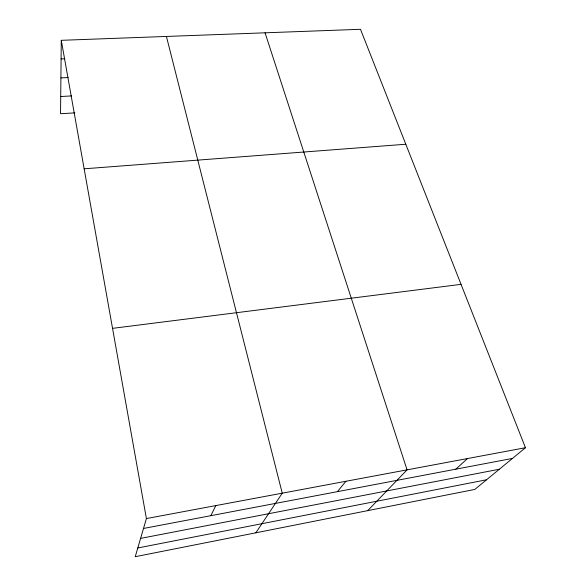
<?xml version="1.0" encoding="UTF-8"?>
<svg xmlns="http://www.w3.org/2000/svg" width="586" height="586" viewBox="0 0 586 586"><rect width="100%" height="100%" fill="white"/><g stroke="black" fill="none" stroke-linecap="round" stroke-linejoin="round"><path stroke-width="0.88" d="M61.281 40.317L146.397 518.573L135.241 556.7L474.85 489.413L525.459 447.719L360.485 29.3L61.281 40.317L60.541 113.728L74.935 112.878M210.85 515.68L215.795 505.608M255.833 532.806L282.247 493.185L166.417 36.442M337.397 491.654L345.945 481.274M367.722 510.64L407.058 469.855L265.055 32.816M455.849 469.166L467.474 458.56M137.791 547.969L486.563 479.766M140.596 538.388L499.338 469.24M143.504 528.462L512.472 458.42M146.397 518.573L525.459 447.719M112.541 328.358L461.043 284.349M84.15 168.805L405.805 144.237M60.717 96.514L71.558 95.928M60.9 77.901L68.181 77.55M61.091 58.922L64.694 58.768"/></g></svg>
